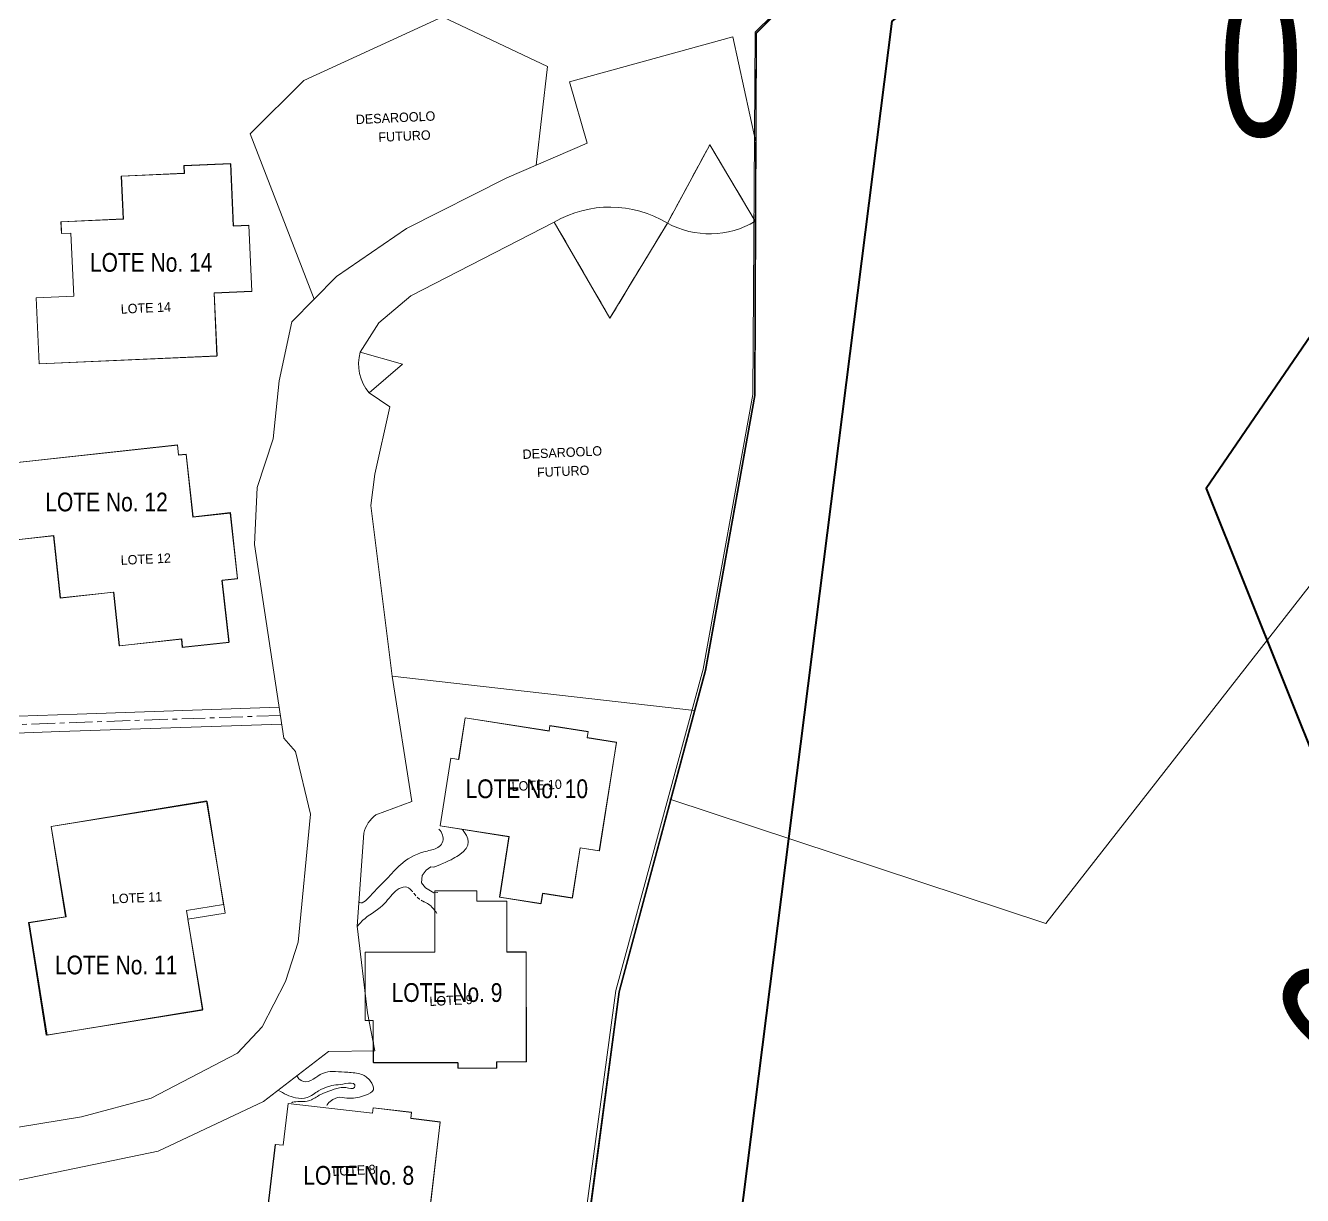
# Model space of a CAD drawing. Header units: inches. Extents: x 610851 to 630254, y 1234683 to 1264905.
# Drawn here: x 623825.4 to 623961.3, y 1244371.7 to 1244496.3 of the extents above; entities that cross this region are included whole.
import ezdxf
from ezdxf.enums import TextEntityAlignment as Align

# ---------------------------------------------------------------- set-up
doc = ezdxf.new("R2010")
doc.units = ezdxf.units.IN
doc.header["$MEASUREMENT"] = 0
doc.linetypes.add('CENTER', pattern=[20, 12.5, -2.5, 2.5, -2.5])
doc.linetypes.add('HIDDEN', pattern=[3.75, 2.5, -1.25])
for name, color, linetype, lineweight in [('CONTORNOLevel 61', 7, 'Continuous', 0), ('Default', 7, 'Continuous', 0), ('Level 2', 7, 'Continuous', 0), ('Level 20', 7, 'Continuous', 0), ('Level 7', 7, 'Continuous', 0), ('Lotes de fase II', 7, 'Continuous', 0), ('Poligono', 7, 'Continuous', 0)]:
    doc.layers.add(name, color=color, linetype=linetype, lineweight=lineweight)
doc.styles.add('ARIAL', font='arial.ttf', dxfattribs={"height": 0.225})
doc.styles.add('Styledgn000', font='dgn000.shx')
doc.styles.add('Styledgn003', font='dgn003.shx')

msp = doc.modelspace()

# ---------------------------------------------------------------- linework, layer by layer
at = {"layer": 'CONTORNOLevel 61', "color": 3, "linetype": 'Continuous', "lineweight": 40, "flags": 128}
for points in [[(623570.15363, 1243925.40986), (623542.16944, 1244006.25312), (623595.02849, 1244048.22941), (623646.49183, 1244065.03491), (623672.76239, 1244110.41652), (623660.12543, 1244191.24297), (623668.87571, 1244209.91591), (623688.30919, 1244225.46269), (623676.6491, 1244261.99762), (623696.08258, 1244290.75916), (623898.96805, 1244349.05956), (623908.29613, 1244422.90676), (623917.62421, 1244496.75396), (623965.04188, 1244531.7342)], [(623987.84053, 1244500.82936), (623951.04977, 1244447.00426), (623963.48719, 1244415.9107)]]:
    msp.add_lwpolyline(points, dxfattribs=at)
at = {"layer": 'Default', "color": 6, "linetype": 'Continuous', "lineweight": 0, "ltscale": 0.1}
msp.add_line((623882.17269, 1244348.86084), (623888.2193, 1244393.54446), dxfattribs=at)
msp.add_line((623882.17269, 1244348.86084), (623888.2193, 1244393.54446), dxfattribs=at)
msp.add_line((623882.17269, 1244348.86084), (623888.2193, 1244393.54446), dxfattribs=at)
at = {"layer": 'Level 2', "color": 6, "linetype": 'Continuous', "lineweight": 0, "flags": 128}
msp.add_lwpolyline([(623681.65362, 1244301.67936), (623685.72855, 1244294.33444), (623743.89075, 1244317.89967), (623791.34189, 1244331.93406), (623851.45963, 1244344.31595), (623882.67787, 1244348.70442), (623888.6118, 1244393.40178), (623897.80078, 1244427.6258), (623903.02074, 1244456.87658), (623903.1737, 1244495.45626), (623952.18982, 1244544.30645)], dxfattribs=at)
msp.add_lwpolyline([(623681.65362, 1244301.67936), (623685.72855, 1244294.33444), (623743.89075, 1244317.89967), (623791.34189, 1244331.93406), (623851.45963, 1244344.31595), (623882.67787, 1244348.70442), (623888.6118, 1244393.40178), (623897.80078, 1244427.6258), (623903.02074, 1244456.87658), (623903.1737, 1244495.45626), (623952.18982, 1244544.30645)], dxfattribs=at)
msp.add_lwpolyline([(623681.65362, 1244301.67936), (623685.72855, 1244294.33444), (623743.89075, 1244317.89967), (623791.34189, 1244331.93406), (623851.45963, 1244344.31595), (623882.67787, 1244348.70442), (623888.6118, 1244393.40178), (623897.80078, 1244427.6258), (623903.02074, 1244456.87658), (623903.1737, 1244495.45626), (623952.18982, 1244544.30645)], dxfattribs=at)
at = {"layer": 'Level 2', "color": 1, "linetype": 'Continuous', "lineweight": 0, "flags": 128}
for points in [[(623933.99558, 1244400.6812), (623962.01158, 1244436.5582)], [(623933.99558, 1244400.6812), (623962.01158, 1244436.5582)], [(623933.99558, 1244400.6812), (623962.01158, 1244436.5582)], [(623893.96494, 1244413.92196), (623933.99558, 1244400.6812)], [(623893.96494, 1244413.92196), (623933.99558, 1244400.6812)], [(623893.96494, 1244413.92196), (623933.99558, 1244400.6812)]]:
    msp.add_lwpolyline(points, dxfattribs=at)
at = {"layer": 'Level 20', "color": 2, "lineweight": 0, "true_color": 0xf0f000}
for p, q in [((623883.28864, 1244490.28644), (623900.66266, 1244495.05531)), ((623883.28864, 1244490.28644), (623900.66266, 1244495.05531)), ((623883.28864, 1244490.28644), (623900.66266, 1244495.05531)), ((623900.66266, 1244495.05531), (623903.08157, 1244483.9823)), ((623900.66266, 1244495.05531), (623903.08157, 1244483.9823)), ((623900.66266, 1244495.05531), (623903.08157, 1244483.9823)), ((623885.1584, 1244483.76172), (623883.28864, 1244490.28644)), ((623885.1584, 1244483.76172), (623883.28864, 1244490.28644)), ((623885.1584, 1244483.76172), (623883.28864, 1244490.28644)), ((623876.61742, 1244480.07723), (623885.1584, 1244483.76172)), ((623876.61742, 1244480.07723), (623885.1584, 1244483.76172)), ((623876.61742, 1244480.07723), (623885.1584, 1244483.76172)), ((623865.9127, 1244474.65327), (623876.61742, 1244480.07723)), ((623865.9127, 1244474.65327), (623876.61742, 1244480.07723)), ((623865.9127, 1244474.65327), (623876.61742, 1244480.07723)), ((623881.65287, 1244475.3467), (623866.36976, 1244467.50639)), ((623881.65287, 1244475.3467), (623866.36976, 1244467.50639)), ((623881.65287, 1244475.3467), (623866.36976, 1244467.50639)), ((623858.47051, 1244469.54916), (623865.9127, 1244474.65327)), ((623858.47051, 1244469.54916), (623865.9127, 1244474.65327)), ((623858.47051, 1244469.54916), (623865.9127, 1244474.65327)), ((623853.69921, 1244464.74561), (623858.47051, 1244469.54916)), ((623853.69921, 1244464.74561), (623858.47051, 1244469.54916)), ((623853.69921, 1244464.74561), (623858.47051, 1244469.54916)), ((623866.36976, 1244467.50639), (623862.97638, 1244464.62315)), ((623866.36976, 1244467.50639), (623862.97638, 1244464.62315)), ((623866.36976, 1244467.50639), (623862.97638, 1244464.62315)), ((623852.37373, 1244458.45105), (623853.69921, 1244464.74561)), ((623852.37373, 1244458.45105), (623853.69921, 1244464.74561)), ((623852.37373, 1244458.45105), (623853.69921, 1244464.74561)), ((623862.97638, 1244464.62315), (623860.99145, 1244461.51623)), ((623862.97638, 1244464.62315), (623860.99145, 1244461.51623)), ((623862.97638, 1244464.62315), (623860.99145, 1244461.51623)), ((623851.71531, 1244452.26817), (623852.37373, 1244458.45105)), ((623851.71531, 1244452.26817), (623852.37373, 1244458.45105)), ((623851.71531, 1244452.26817), (623852.37373, 1244458.45105)), ((623861.95487, 1244457.16872), (623864.14805, 1244455.67829)), ((623861.95487, 1244457.16872), (623864.14805, 1244455.67829)), ((623861.95487, 1244457.16872), (623864.14805, 1244455.67829)), ((623861.95487, 1244457.16872), (623864.14805, 1244455.67829)), ((623861.95487, 1244457.16872), (623864.14805, 1244455.67829)), ((623861.95487, 1244457.16872), (623864.14805, 1244455.67829)), ((623864.14805, 1244455.67829), (623862.54193, 1244448.51633)), ((623864.14805, 1244455.67829), (623862.54193, 1244448.51633)), ((623864.14805, 1244455.67829), (623862.54193, 1244448.51633)), ((623850.01802, 1244447.0877), (623851.71531, 1244452.26817)), ((623850.01802, 1244447.0877), (623851.71531, 1244452.26817)), ((623850.01802, 1244447.0877), (623851.71531, 1244452.26817)), ((623862.54193, 1244448.51633), (623862.10781, 1244445.16906)), ((623862.54193, 1244448.51633), (623862.10781, 1244445.16906)), ((623862.54193, 1244448.51633), (623862.10781, 1244445.16906)), ((623862.54193, 1244448.51633), (623862.10781, 1244445.16906)), ((623862.54193, 1244448.51633), (623862.10781, 1244445.16906)), ((623862.54193, 1244448.51633), (623862.10781, 1244445.16906)), ((623849.7323, 1244441.02492), (623850.01802, 1244447.0877)), ((623849.7323, 1244441.02492), (623850.01802, 1244447.0877)), ((623849.7323, 1244441.02492), (623850.01802, 1244447.0877)), ((623862.10781, 1244445.16906), (623864.40562, 1244426.99868)), ((623862.10781, 1244445.16906), (623864.40562, 1244426.99868)), ((623862.10781, 1244445.16906), (623864.40562, 1244426.99868)), ((623852.85929, 1244420.39603), (623849.7323, 1244441.02492)), ((623852.85929, 1244420.39603), (623849.7323, 1244441.02492)), ((623852.85929, 1244420.39603), (623849.7323, 1244441.02492)), ((623864.40562, 1244426.99868), (623866.50133, 1244413.66938)), ((623864.40562, 1244426.99868), (623866.50133, 1244413.66938)), ((623864.40562, 1244426.99868), (623866.50133, 1244413.66938)), ((623854.11413, 1244419.00212), (623852.85929, 1244420.39603)), ((623854.11413, 1244419.00212), (623852.85929, 1244420.39603)), ((623854.11413, 1244419.00212), (623852.85929, 1244420.39603)), ((623855.68224, 1244412.31575), (623854.11413, 1244419.00212)), ((623855.68224, 1244412.31575), (623854.11413, 1244419.00212)), ((623855.68224, 1244412.31575), (623854.11413, 1244419.00212)), ((623866.50133, 1244413.66938), (623862.65366, 1244412.25605)), ((623866.50133, 1244413.66938), (623862.65366, 1244412.25605)), ((623866.50133, 1244413.66938), (623862.65366, 1244412.25605)), ((623854.39072, 1244398.67992), (623855.68224, 1244412.31575)), ((623854.39072, 1244398.67992), (623855.68224, 1244412.31575)), ((623854.39072, 1244398.67992), (623855.68224, 1244412.31575)), ((623861.36387, 1244410.29919), (623860.67003, 1244400.38298)), ((623861.36387, 1244410.29919), (623860.67003, 1244400.38298)), ((623861.36387, 1244410.29919), (623860.67003, 1244400.38298)), ((623861.76602, 1244391.1676), (623860.67003, 1244400.38298)), ((623861.76602, 1244391.1676), (623860.67003, 1244400.38298)), ((623861.76602, 1244391.1676), (623860.67003, 1244400.38298)), ((623853.03849, 1244394.5072), (623854.39072, 1244398.67992)), ((623853.03849, 1244394.5072), (623854.39072, 1244398.67992)), ((623853.03849, 1244394.5072), (623854.39072, 1244398.67992)), ((623850.54849, 1244389.68806), (623853.03849, 1244394.5072)), ((623850.54849, 1244389.68806), (623853.03849, 1244394.5072)), ((623850.54849, 1244389.68806), (623853.03849, 1244394.5072)), ((623862.56371, 1244387.11847), (623861.76602, 1244391.1676)), ((623862.56371, 1244387.11847), (623861.76602, 1244391.1676)), ((623862.56371, 1244387.11847), (623861.76602, 1244391.1676)), ((623847.92202, 1244386.85906), (623850.54849, 1244389.68806)), ((623847.92202, 1244386.85906), (623850.54849, 1244389.68806)), ((623847.92202, 1244386.85906), (623850.54849, 1244389.68806)), ((623838.72379, 1244382.07106), (623847.92202, 1244386.85906)), ((623838.72379, 1244382.07106), (623847.92202, 1244386.85906)), ((623838.72379, 1244382.07106), (623847.92202, 1244386.85906)), ((623850.7015, 1244381.73598), (623857.6305, 1244387.0363)), ((623850.7015, 1244381.73598), (623857.6305, 1244387.0363)), ((623850.7015, 1244381.73598), (623857.6305, 1244387.0363)), ((623857.6305, 1244387.0363), (623862.56371, 1244387.11847)), ((623857.6305, 1244387.0363), (623862.56371, 1244387.11847)), ((623857.6305, 1244387.0363), (623862.56371, 1244387.11847)), ((623831.3252, 1244380.09846), (623838.72379, 1244382.07106)), ((623831.3252, 1244380.09846), (623838.72379, 1244382.07106)), ((623831.3252, 1244380.09846), (623838.72379, 1244382.07106)), ((623839.48945, 1244376.43451), (623850.7015, 1244381.73598)), ((623839.48945, 1244376.43451), (623850.7015, 1244381.73598)), ((623839.48945, 1244376.43451), (623850.7015, 1244381.73598)), ((623808.39018, 1244376.30646), (623831.3252, 1244380.09846)), ((623808.39018, 1244376.30646), (623831.3252, 1244380.09846)), ((623808.39018, 1244376.30646), (623831.3252, 1244380.09846)), ((623823.72715, 1244373.18093), (623839.48945, 1244376.43451)), ((623823.72715, 1244373.18093), (623839.48945, 1244376.43451)), ((623823.72715, 1244373.18093), (623839.48945, 1244376.43451))]:
    msp.add_line(p, q, dxfattribs=at)
at = {"layer": 'Level 20', "color": 2, "linetype": 'HIDDEN', "lineweight": 0, "ltscale": 0.5, "true_color": 0xf0f000}
for p, q in [((623893.69054, 1244475.24089), (623898.19727, 1244483.57405)), ((623893.69054, 1244475.24089), (623898.19727, 1244483.57405)), ((623893.69054, 1244475.24089), (623898.19727, 1244483.57405)), ((623898.19727, 1244483.57405), (623903.04408, 1244475.43398)), ((623898.19727, 1244483.57405), (623903.04408, 1244475.43398)), ((623898.19727, 1244483.57405), (623903.04408, 1244475.43398)), ((623887.5823, 1244465.1232), (623881.65287, 1244475.3467)), ((623887.5823, 1244465.1232), (623881.65287, 1244475.3467)), ((623887.5823, 1244465.1232), (623881.65287, 1244475.3467)), ((623887.5823, 1244465.1232), (623893.69054, 1244475.24089)), ((623887.5823, 1244465.1232), (623893.69054, 1244475.24089)), ((623887.5823, 1244465.1232), (623893.69054, 1244475.24089))]:
    msp.add_line(p, q, dxfattribs=at)
at = {"layer": 'Level 20', "color": 2, "linetype": 'Continuous', "lineweight": 0, "ltscale": 0.2, "true_color": 0xf0f000}
for p, q in [((623852.35429, 1244423.72752), (623830.87212, 1244422.98167)), ((623852.35429, 1244423.72752), (623830.87212, 1244422.98167)), ((623852.35429, 1244423.72752), (623830.87212, 1244422.98167)), ((623830.87212, 1244422.98167), (623809.47855, 1244422.2389)), ((623830.87212, 1244422.98167), (623809.47855, 1244422.2389)), ((623830.87212, 1244422.98167), (623809.47855, 1244422.2389)), ((623852.63197, 1244421.89568), (623829.02405, 1244421.11642)), ((623852.63197, 1244421.89568), (623829.02405, 1244421.11642)), ((623852.63197, 1244421.89568), (623829.02405, 1244421.11642)), ((623829.02405, 1244421.11642), (623808.93477, 1244420.41893)), ((623829.02405, 1244421.11642), (623808.93477, 1244420.41893)), ((623829.02405, 1244421.11642), (623808.93477, 1244420.41893))]:
    msp.add_line(p, q, dxfattribs=at)
at = {"layer": 'Level 20', "color": 2, "linetype": 'CENTER', "lineweight": 0, "ltscale": 0.2, "true_color": 0xf0f000}
msp.add_line((623852.49008, 1244422.83169), (623809.20666, 1244421.32892), dxfattribs=at)
msp.add_line((623852.49008, 1244422.83169), (623809.20666, 1244421.32892), dxfattribs=at)
msp.add_line((623852.49008, 1244422.83169), (623809.20666, 1244421.32892), dxfattribs=at)
at = {"layer": 'Level 20', "color": 2, "linetype": 'Continuous', "lineweight": 0, "ltscale": 0.1, "true_color": 0xf0f000, "flags": 128}
msp.add_lwpolyline([(623681.52705, 1244301.78195), (623685.59912, 1244294.43497), (623743.77089, 1244317.97435), (623743.77089, 1244317.97435), (623791.22924, 1244331.98952), (623851.35224, 1244344.34353), (623882.57188, 1244348.71992), (623888.5267, 1244393.41586), (623897.72928, 1244427.63399), (623902.9627, 1244456.88147), (623903.13192, 1244495.46157), (623952.17152, 1244544.28744)], dxfattribs=at)
msp.add_lwpolyline([(623681.52705, 1244301.78195), (623685.59912, 1244294.43497), (623743.77089, 1244317.97435), (623743.77089, 1244317.97435), (623791.22924, 1244331.98952), (623851.35224, 1244344.34353), (623882.57188, 1244348.71992), (623888.5267, 1244393.41586), (623897.72928, 1244427.63399), (623902.9627, 1244456.88147), (623903.13192, 1244495.46157), (623952.17152, 1244544.28744)], dxfattribs=at)
msp.add_lwpolyline([(623681.52705, 1244301.78195), (623685.59912, 1244294.43497), (623743.77089, 1244317.97435), (623743.77089, 1244317.97435), (623791.22924, 1244331.98952), (623851.35224, 1244344.34353), (623882.57188, 1244348.71992), (623888.5267, 1244393.41586), (623897.72928, 1244427.63399), (623902.9627, 1244456.88147), (623903.13192, 1244495.46157), (623952.17152, 1244544.28744)], dxfattribs=at)
at = {"layer": 'Level 20', "color": 2, "lineweight": 0, "true_color": 0xf0f000, "flags": 128}
for points in [[(623856.08486, 1244467.14739), (623858.47051, 1244469.54916), (623865.9127, 1244474.65327), (623876.61742, 1244480.07723), (623879.71157, 1244481.41201), (623880.91436, 1244491.91954), (623869.76369, 1244497.21474), (623855.00041, 1244490.43154), (623849.2593, 1244484.7541), (623856.08486, 1244467.14739)], [(623856.08486, 1244467.14739), (623858.47051, 1244469.54916), (623865.9127, 1244474.65327), (623876.61742, 1244480.07723), (623879.71157, 1244481.41201), (623880.91436, 1244491.91954), (623869.76369, 1244497.21474), (623855.00041, 1244490.43154), (623849.2593, 1244484.7541), (623856.08486, 1244467.14739)], [(623856.08486, 1244467.14739), (623858.47051, 1244469.54916), (623865.9127, 1244474.65327), (623876.61742, 1244480.07723), (623879.71157, 1244481.41201), (623880.91436, 1244491.91954), (623869.76369, 1244497.21474), (623855.00041, 1244490.43154), (623849.2593, 1244484.7541), (623856.08486, 1244467.14739)], [(623864.40562, 1244426.99868), (623896.58101, 1244423.36435), (623897.72928, 1244427.63399), (623902.9627, 1244456.88147), (623903.04408, 1244475.43398), (623898.19727, 1244483.57405), (623893.69054, 1244475.24089), (623887.5823, 1244465.1232), (623881.65287, 1244475.3467), (623866.36976, 1244467.50639), (623862.97638, 1244464.62315), (623860.99145, 1244461.51623), (623865.48579, 1244460.23168), (623861.95487, 1244457.16872), (623864.14805, 1244455.67829), (623862.54193, 1244448.51633), (623862.10781, 1244445.16906), (623864.40562, 1244426.99868)], [(623864.40562, 1244426.99868), (623896.58101, 1244423.36435), (623897.72928, 1244427.63399), (623902.9627, 1244456.88147), (623903.04408, 1244475.43398), (623898.19727, 1244483.57405), (623893.69054, 1244475.24089), (623887.5823, 1244465.1232), (623881.65287, 1244475.3467), (623866.36976, 1244467.50639), (623862.97638, 1244464.62315), (623860.99145, 1244461.51623), (623865.48579, 1244460.23168), (623861.95487, 1244457.16872), (623864.14805, 1244455.67829), (623862.54193, 1244448.51633), (623862.10781, 1244445.16906), (623864.40562, 1244426.99868)], [(623864.40562, 1244426.99868), (623896.58101, 1244423.36435), (623897.72928, 1244427.63399), (623902.9627, 1244456.88147), (623903.04408, 1244475.43398), (623898.19727, 1244483.57405), (623893.69054, 1244475.24089), (623887.5823, 1244465.1232), (623881.65287, 1244475.3467), (623866.36976, 1244467.50639), (623862.97638, 1244464.62315), (623860.99145, 1244461.51623), (623865.48579, 1244460.23168), (623861.95487, 1244457.16872), (623864.14805, 1244455.67829), (623862.54193, 1244448.51633), (623862.10781, 1244445.16906), (623864.40562, 1244426.99868)], [(623847.17589, 1244481.60352), (623842.20604, 1244481.37711), (623842.24358, 1244480.55302), (623835.54879, 1244480.2483), (623835.75853, 1244475.68243), (623829.12948, 1244475.38043), (623829.18658, 1244474.12713), (623830.18554, 1244474.17264), (623830.49046, 1244467.47959), (623826.49852, 1244467.29772), (623826.81937, 1244460.25503), (623845.75673, 1244461.11777), (623845.45181, 1244467.81083), (623849.44771, 1244467.99287), (623849.12686, 1244475.03559), (623847.47853, 1244474.96049), (623847.17589, 1244481.60352)], [(623847.17589, 1244481.60352), (623842.20604, 1244481.37711), (623842.24358, 1244480.55302), (623835.54879, 1244480.2483), (623835.75853, 1244475.68243), (623829.12948, 1244475.38043), (623829.18658, 1244474.12713), (623830.18554, 1244474.17264), (623830.49046, 1244467.47959), (623826.49852, 1244467.29772), (623826.81937, 1244460.25503), (623845.75673, 1244461.11777), (623845.45181, 1244467.81083), (623849.44771, 1244467.99287), (623849.12686, 1244475.03559), (623847.47853, 1244474.96049), (623847.17589, 1244481.60352)], [(623847.17589, 1244481.60352), (623842.20604, 1244481.37711), (623842.24358, 1244480.55302), (623835.54879, 1244480.2483), (623835.75853, 1244475.68243), (623829.12948, 1244475.38043), (623829.18658, 1244474.12713), (623830.18554, 1244474.17264), (623830.49046, 1244467.47959), (623826.49852, 1244467.29772), (623826.81937, 1244460.25503), (623845.75673, 1244461.11777), (623845.45181, 1244467.81083), (623849.44771, 1244467.99287), (623849.12686, 1244475.03559), (623847.47853, 1244474.96049), (623847.17589, 1244481.60352)], [(623835.37928, 1244430.24812), (623841.99021, 1244430.97847), (623842.08919, 1244430.08264), (623847.03411, 1244430.62895), (623846.30387, 1244437.23876), (623847.94351, 1244437.41991), (623847.16935, 1244444.42727), (623843.19354, 1244443.98804), (623842.45782, 1244450.64752), (623841.66291, 1244450.55962), (623841.54466, 1244451.62911), (623823.50425, 1244449.63638), (623824.3992, 1244441.53561), (623828.36489, 1244441.97407), (623829.09754, 1244435.3376), (623834.74874, 1244435.96128), (623835.37928, 1244430.24812)], [(623835.37928, 1244430.24812), (623841.99021, 1244430.97847), (623842.08919, 1244430.08264), (623847.03411, 1244430.62895), (623846.30387, 1244437.23876), (623847.94351, 1244437.41991), (623847.16935, 1244444.42727), (623843.19354, 1244443.98804), (623842.45782, 1244450.64752), (623841.66291, 1244450.55962), (623841.54466, 1244451.62911), (623823.50425, 1244449.63638), (623824.3992, 1244441.53561), (623828.36489, 1244441.97407), (623829.09754, 1244435.3376), (623834.74874, 1244435.96128), (623835.37928, 1244430.24812)], [(623835.37928, 1244430.24812), (623841.99021, 1244430.97847), (623842.08919, 1244430.08264), (623847.03411, 1244430.62895), (623846.30387, 1244437.23876), (623847.94351, 1244437.41991), (623847.16935, 1244444.42727), (623843.19354, 1244443.98804), (623842.45782, 1244450.64752), (623841.66291, 1244450.55962), (623841.54466, 1244451.62911), (623823.50425, 1244449.63638), (623824.3992, 1244441.53561), (623828.36489, 1244441.97407), (623829.09754, 1244435.3376), (623834.74874, 1244435.96128), (623835.37928, 1244430.24812)], [(623872.17353, 1244422.58398), (623871.47738, 1244418.13815), (623870.63761, 1244418.26964), (623869.51217, 1244411.08222), (623876.85067, 1244409.93312), (623875.8423, 1244403.49335), (623880.25819, 1244402.7996), (623880.43153, 1244403.90662), (623883.58313, 1244403.41312), (623884.41851, 1244408.74811), (623886.45571, 1244408.42912), (623888.2657, 1244419.98827), (623885.15362, 1244420.47557), (623885.25417, 1244421.11775), (623881.19365, 1244421.75357), (623881.1047, 1244421.18549), (623872.17353, 1244422.58398)], [(623872.17353, 1244422.58398), (623871.47738, 1244418.13815), (623870.63761, 1244418.26964), (623869.51217, 1244411.08222), (623876.85067, 1244409.93312), (623875.8423, 1244403.49335), (623880.25819, 1244402.7996), (623880.43153, 1244403.90662), (623883.58313, 1244403.41312), (623884.41851, 1244408.74811), (623886.45571, 1244408.42912), (623888.2657, 1244419.98827), (623885.15362, 1244420.47557), (623885.25417, 1244421.11775), (623881.19365, 1244421.75357), (623881.1047, 1244421.18549), (623872.17353, 1244422.58398)], [(623872.17353, 1244422.58398), (623871.47738, 1244418.13815), (623870.63761, 1244418.26964), (623869.51217, 1244411.08222), (623876.85067, 1244409.93312), (623875.8423, 1244403.49335), (623880.25819, 1244402.7996), (623880.43153, 1244403.90662), (623883.58313, 1244403.41312), (623884.41851, 1244408.74811), (623886.45571, 1244408.42912), (623888.2657, 1244419.98827), (623885.15362, 1244420.47557), (623885.25417, 1244421.11775), (623881.19365, 1244421.75357), (623881.1047, 1244421.18549), (623872.17353, 1244422.58398)], [(623825.74496, 1244400.74624), (623827.68055, 1244388.80203), (623844.22415, 1244391.51969), (623842.64368, 1244401.14073), (623846.60324, 1244401.79118), (623844.64183, 1244413.73115), (623828.08653, 1244411.0068), (623829.69223, 1244401.39466), (623825.74496, 1244400.74624)], [(623825.74496, 1244400.74624), (623827.68055, 1244388.80203), (623844.22415, 1244391.51969), (623842.64368, 1244401.14073), (623846.60324, 1244401.79118), (623844.64183, 1244413.73115), (623828.08653, 1244411.0068), (623829.69223, 1244401.39466), (623825.74496, 1244400.74624)], [(623825.74496, 1244400.74624), (623827.68055, 1244388.80203), (623844.22415, 1244391.51969), (623842.64368, 1244401.14073), (623846.60324, 1244401.79118), (623844.64183, 1244413.73115), (623828.08653, 1244411.0068), (623829.69223, 1244401.39466), (623825.74496, 1244400.74624)], [(623868.85142, 1244406.68118), (623868.4949, 1244406.7206), (623868.00337, 1244406.35119), (623867.5734, 1244405.79753), (623867.5062, 1244405.01703), (623867.95518, 1244404.47079), (623868.8467, 1244403.94977), (623869.24178, 1244403.97773)], [(623868.85142, 1244406.68118), (623868.4949, 1244406.7206), (623868.00337, 1244406.35119), (623867.5734, 1244405.79753), (623867.5062, 1244405.01703), (623867.95518, 1244404.47079), (623868.8467, 1244403.94977), (623869.24178, 1244403.97773)], [(623868.85142, 1244406.68118), (623868.4949, 1244406.7206), (623868.00337, 1244406.35119), (623867.5734, 1244405.79753), (623867.5062, 1244405.01703), (623867.95518, 1244404.47079), (623868.8467, 1244403.94977), (623869.24178, 1244403.97773)], [(623862.39354, 1244385.8475), (623862.38509, 1244390.3475), (623861.5351, 1244390.3459), (623861.52145, 1244397.62089), (623868.94936, 1244397.63482), (623868.93713, 1244404.15305), (623873.40717, 1244404.1637), (623873.40927, 1244403.0432), (623876.59927, 1244403.04918), (623876.6094, 1244397.64919), (623878.67142, 1244397.65306), (623878.69337, 1244385.95308), (623875.54337, 1244385.94717), (623875.54459, 1244385.29717), (623871.4346, 1244385.28946), (623871.43352, 1244385.86446), (623862.39354, 1244385.8475)], [(623862.39354, 1244385.8475), (623871.43352, 1244385.86446), (623871.4346, 1244385.28946), (623875.54459, 1244385.29717), (623875.54337, 1244385.94717), (623878.69337, 1244385.95308), (623878.67142, 1244397.65306), (623876.6094, 1244397.64919), (623876.59927, 1244403.04918), (623873.40927, 1244403.0432), (623873.40717, 1244404.1637), (623868.93713, 1244404.15305), (623868.94936, 1244397.63482), (623861.52145, 1244397.62089), (623861.5351, 1244390.3459), (623862.38509, 1244390.3475), (623862.39354, 1244385.8475)], [(623862.39354, 1244385.8475), (623862.38509, 1244390.3475), (623861.5351, 1244390.3459), (623861.52145, 1244397.62089), (623868.94936, 1244397.63482), (623868.93713, 1244404.15305), (623873.40717, 1244404.1637), (623873.40927, 1244403.0432), (623876.59927, 1244403.04918), (623876.6094, 1244397.64919), (623878.67142, 1244397.65306), (623878.69337, 1244385.95308), (623875.54337, 1244385.94717), (623875.54459, 1244385.29717), (623871.4346, 1244385.28946), (623871.43352, 1244385.86446), (623862.39354, 1244385.8475)], [(623862.39354, 1244385.8475), (623871.43352, 1244385.86446), (623871.4346, 1244385.28946), (623875.54459, 1244385.29717), (623875.54337, 1244385.94717), (623878.69337, 1244385.95308), (623878.67142, 1244397.65306), (623876.6094, 1244397.64919), (623876.59927, 1244403.04918), (623873.40927, 1244403.0432), (623873.40717, 1244404.1637), (623868.93713, 1244404.15305), (623868.94936, 1244397.63482), (623861.52145, 1244397.62089), (623861.5351, 1244390.3459), (623862.38509, 1244390.3475), (623862.39354, 1244385.8475)], [(623862.39354, 1244385.8475), (623862.38509, 1244390.3475), (623861.5351, 1244390.3459), (623861.52145, 1244397.62089), (623868.94936, 1244397.63482), (623868.93713, 1244404.15305), (623873.40717, 1244404.1637), (623873.40927, 1244403.0432), (623876.59927, 1244403.04918), (623876.6094, 1244397.64919), (623878.67142, 1244397.65306), (623878.69337, 1244385.95308), (623875.54337, 1244385.94717), (623875.54459, 1244385.29717), (623871.4346, 1244385.28946), (623871.43352, 1244385.86446), (623862.39354, 1244385.8475)], [(623862.39354, 1244385.8475), (623871.43352, 1244385.86446), (623871.4346, 1244385.28946), (623875.54459, 1244385.29717), (623875.54337, 1244385.94717), (623878.69337, 1244385.95308), (623878.67142, 1244397.65306), (623876.6094, 1244397.64919), (623876.59927, 1244403.04918), (623873.40927, 1244403.0432), (623873.40717, 1244404.1637), (623868.93713, 1244404.15305), (623868.94936, 1244397.63482), (623861.52145, 1244397.62089), (623861.5351, 1244390.3459), (623862.38509, 1244390.3475), (623862.39354, 1244385.8475)], [(623853.32396, 1244381.53546), (623852.80483, 1244377.0655), (623851.9605, 1244377.16356), (623851.12124, 1244369.93713), (623858.49957, 1244369.08023), (623857.74761, 1244362.60551), (623862.18755, 1244362.08758), (623862.31682, 1244363.2006), (623865.48552, 1244362.8326), (623866.10848, 1244368.19654), (623868.15673, 1244367.95866), (623869.50648, 1244379.58055), (623866.37751, 1244379.94394), (623866.4525, 1244380.5896), (623862.36994, 1244381.06374), (623862.3036, 1244380.49258), (623853.32396, 1244381.53546)], [(623853.32396, 1244381.53546), (623852.80483, 1244377.0655), (623851.9605, 1244377.16356), (623851.12124, 1244369.93713), (623858.49957, 1244369.08023), (623857.74761, 1244362.60551), (623862.18755, 1244362.08758), (623862.31682, 1244363.2006), (623865.48552, 1244362.8326), (623866.10848, 1244368.19654), (623868.15673, 1244367.95866), (623869.50648, 1244379.58055), (623866.37751, 1244379.94394), (623866.4525, 1244380.5896), (623862.36994, 1244381.06374), (623862.3036, 1244380.49258), (623853.32396, 1244381.53546)], [(623853.32396, 1244381.53546), (623852.80483, 1244377.0655), (623851.9605, 1244377.16356), (623851.12124, 1244369.93713), (623858.49957, 1244369.08023), (623857.74761, 1244362.60551), (623862.18755, 1244362.08758), (623862.31682, 1244363.2006), (623865.48552, 1244362.8326), (623866.10848, 1244368.19654), (623868.15673, 1244367.95866), (623869.50648, 1244379.58055), (623866.37751, 1244379.94394), (623866.4525, 1244380.5896), (623862.36994, 1244381.06374), (623862.3036, 1244380.49258), (623853.32396, 1244381.53546)]]:
    msp.add_lwpolyline(points, dxfattribs=at)
at = {"layer": 'Level 20', "color": 2, "lineweight": 0, "true_color": 0xf0f000}
for centre, radius, start, end in [((623887.5823, 1244465.1232), 11.81856, 58.879836, 120.1129137), ((623887.5823, 1244465.1232), 11.81856, 58.879836, 120.1129137), ((623887.5823, 1244465.1232), 11.81856, 58.879836, 120.1129137), ((623898.19727, 1244483.57405), 9.47377, 241.5946533, 300.7706326), ((623898.19727, 1244483.57405), 9.47377, 241.5946533, 300.7706326), ((623898.19727, 1244483.57405), 9.47377, 241.5946533, 300.7706326), ((623865.48579, 1244460.23168), 4.67431, 164.0493354, 220.9406156), ((623865.48579, 1244460.23168), 4.67431, 164.0493354, 220.9406156), ((623865.48579, 1244460.23168), 4.67431, 164.0493354, 220.9406156), ((623864.95474, 1244409.33589), 3.71784, 128.2381104, 164.9830953), ((623864.95474, 1244409.33589), 3.71784, 128.2381104, 164.9830953), ((623864.95474, 1244409.33589), 3.71784, 128.2381104, 164.9830953)]:
    msp.add_arc(centre, radius, start, end, dxfattribs=at)
for points, knots in [([(623869.37695, 1244410.71337), (623869.71933, 1244410.35642), (623870.01492, 1244409.60455), (623869.28319, 1244408.61518), (623867.57867, 1244408.35234), (623865.6179, 1244407.46335), (623863.89349, 1244405.44346), (623862.63146, 1244404.31506), (623861.25255, 1244402.65806), (623860.88479, 1244402.95194), (623860.85244, 1244402.98999)], [117.617860575, 117.617860575, 117.617860575, 117.617860575, 118.957496657, 119.644902637, 121.006614049, 123.888649821, 126.040740511, 128.549722739, 130.160810699, 130.235498922, 130.235498922, 130.235498922, 130.235498922]), ([(623869.37695, 1244410.71337), (623869.71933, 1244410.35642), (623870.01492, 1244409.60455), (623869.28319, 1244408.61518), (623867.57867, 1244408.35234), (623865.6179, 1244407.46335), (623863.89349, 1244405.44346), (623862.63146, 1244404.31506), (623861.25255, 1244402.65806), (623860.88479, 1244402.95194), (623860.85244, 1244402.98999)], [117.617860575, 117.617860575, 117.617860575, 117.617860575, 118.957496657, 119.644902637, 121.006614049, 123.888649821, 126.040740511, 128.549722739, 130.160810699, 130.235498922, 130.235498922, 130.235498922, 130.235498922]), ([(623869.37695, 1244410.71337), (623869.71933, 1244410.35642), (623870.01492, 1244409.60455), (623869.28319, 1244408.61518), (623867.57867, 1244408.35234), (623865.6179, 1244407.46335), (623863.89349, 1244405.44346), (623862.63146, 1244404.31506), (623861.25255, 1244402.65806), (623860.88479, 1244402.95194), (623860.85244, 1244402.98999)], [117.617860575, 117.617860575, 117.617860575, 117.617860575, 118.957496657, 119.644902637, 121.006614049, 123.888649821, 126.040740511, 128.549722739, 130.160810699, 130.235498922, 130.235498922, 130.235498922, 130.235498922]), ([(623868.77964, 1244406.68912), (623869.08478, 1244406.7808), (623869.88911, 1244407.0766), (623873.2341, 1244408.72023), (623872.47488, 1244409.82241), (623871.88115, 1244410.68434)], [5.286273465, 5.286273465, 5.286273465, 5.286273465, 6.679785007, 8.484317834, 14.958447698, 14.958447698, 14.958447698, 14.958447698]), ([(623868.77964, 1244406.68912), (623869.08478, 1244406.7808), (623869.88911, 1244407.0766), (623873.2341, 1244408.72023), (623872.47488, 1244409.82241), (623871.88115, 1244410.68434)], [5.286273465, 5.286273465, 5.286273465, 5.286273465, 6.679785007, 8.484317834, 14.958447698, 14.958447698, 14.958447698, 14.958447698]), ([(623868.77964, 1244406.68912), (623869.08478, 1244406.7808), (623869.88911, 1244407.0766), (623873.2341, 1244408.72023), (623872.47488, 1244409.82241), (623871.88115, 1244410.68434)], [5.286273465, 5.286273465, 5.286273465, 5.286273465, 6.679785007, 8.484317834, 14.958447698, 14.958447698, 14.958447698, 14.958447698]), ([(623860.67315, 1244400.35674), (623861.02312, 1244400.74704), (623861.59304, 1244401.44439), (623863.44887, 1244402.36215), (623864.68546, 1244404.3686), (623865.89468, 1244404.76208), (623866.30305, 1244404.32836)], [0.63840687, 0.63840687, 0.63840687, 0.63840687, 1.182672473, 3.230364302, 4.910335317, 6.771860188, 6.771860188, 6.771860188, 6.771860188]), ([(623860.67315, 1244400.35674), (623861.02312, 1244400.74704), (623861.59304, 1244401.44439), (623863.44887, 1244402.36215), (623864.68546, 1244404.3686), (623865.89468, 1244404.76208), (623866.30305, 1244404.32836)], [0.63840687, 0.63840687, 0.63840687, 0.63840687, 1.182672473, 3.230364302, 4.910335317, 6.771860188, 6.771860188, 6.771860188, 6.771860188]), ([(623860.67315, 1244400.35674), (623861.02312, 1244400.74704), (623861.59304, 1244401.44439), (623863.44887, 1244402.36215), (623864.68546, 1244404.3686), (623865.89468, 1244404.76208), (623866.30305, 1244404.32836)], [0.63840687, 0.63840687, 0.63840687, 0.63840687, 1.182672473, 3.230364302, 4.910335317, 6.771860188, 6.771860188, 6.771860188, 6.771860188]), ([(623867.88874, 1244402.95189), (623868.06548, 1244402.88437), (623868.64075, 1244402.50887), (623868.93677, 1244402.06319), (623869.14279, 1244401.75302)], [11.850752386, 11.850752386, 11.850752386, 11.850752386, 12.362322596, 13.533324468, 13.533324468, 13.533324468, 13.533324468]), ([(623867.88874, 1244402.95189), (623868.06548, 1244402.88437), (623868.64075, 1244402.50887), (623868.93677, 1244402.06319), (623869.14279, 1244401.75302)], [11.850752386, 11.850752386, 11.850752386, 11.850752386, 12.362322596, 13.533324468, 13.533324468, 13.533324468, 13.533324468]), ([(623867.88874, 1244402.95189), (623868.06548, 1244402.88437), (623868.64075, 1244402.50887), (623868.93677, 1244402.06319), (623869.14279, 1244401.75302)], [11.850752386, 11.850752386, 11.850752386, 11.850752386, 12.362322596, 13.533324468, 13.533324468, 13.533324468, 13.533324468]), ([(623852.26988, 1244382.93571), (623852.85891, 1244382.59251), (623853.80837, 1244382.03931), (623855.47065, 1244382.02682), (623856.4339, 1244382.87237), (623857.83578, 1244383.48141), (623858.88692, 1244383.51501), (623860.476, 1244383.82126), (623860.35586, 1244382.9345), (623859.23168, 1244383.37858), (623858.02925, 1244382.97597), (623856.59753, 1244382.47057), (623855.46743, 1244381.57576), (623854.14553, 1244381.79141), (623853.71591, 1244381.61689), (623853.67012, 1244381.59445)], [0, 0, 0, 0, 2.023457362, 3.261667315, 4.655837088, 5.761314591, 7.633956568, 8.635050929, 8.896205573, 9.801542334, 11.069360027, 13.003546556, 14.177292842, 15.397351, 15.518043589, 15.518043589, 15.518043589, 15.518043589]), ([(623852.26988, 1244382.93571), (623852.85891, 1244382.59251), (623853.80837, 1244382.03931), (623855.47065, 1244382.02682), (623856.4339, 1244382.87237), (623857.83578, 1244383.48141), (623858.88692, 1244383.51501), (623860.476, 1244383.82126), (623860.35586, 1244382.9345), (623859.23168, 1244383.37858), (623858.02925, 1244382.97597), (623856.59753, 1244382.47057), (623855.46743, 1244381.57576), (623854.14553, 1244381.79141), (623853.71591, 1244381.61689), (623853.67012, 1244381.59445)], [0, 0, 0, 0, 2.023457362, 3.261667315, 4.655837088, 5.761314591, 7.633956568, 8.635050929, 8.896205573, 9.801542334, 11.069360027, 13.003546556, 14.177292842, 15.397351, 15.518043589, 15.518043589, 15.518043589, 15.518043589]), ([(623852.26988, 1244382.93571), (623852.85891, 1244382.59251), (623853.80837, 1244382.03931), (623855.47065, 1244382.02682), (623856.4339, 1244382.87237), (623857.83578, 1244383.48141), (623858.88692, 1244383.51501), (623860.476, 1244383.82126), (623860.35586, 1244382.9345), (623859.23168, 1244383.37858), (623858.02925, 1244382.97597), (623856.59753, 1244382.47057), (623855.46743, 1244381.57576), (623854.14553, 1244381.79141), (623853.71591, 1244381.61689), (623853.67012, 1244381.59445)], [0, 0, 0, 0, 2.023457362, 3.261667315, 4.655837088, 5.761314591, 7.633956568, 8.635050929, 8.896205573, 9.801542334, 11.069360027, 13.003546556, 14.177292842, 15.397351, 15.518043589, 15.518043589, 15.518043589, 15.518043589]), ([(623854.24855, 1244384.44929), (623854.79741, 1244383.49558), (623855.87978, 1244383.93656), (623857.27694, 1244385.04853), (623859.26358, 1244384.8543), (623861.08715, 1244384.76083), (623862.07258, 1244384.06523), (623862.68239, 1244382.85762), (623861.24473, 1244382.26103), (623860.1127, 1244381.95616), (623858.74684, 1244382.2765), (623858.0225, 1244381.98652), (623857.43652, 1244381.39899), (623857.43919, 1244381.29423)], [1.526110396, 1.526110396, 1.526110396, 1.526110396, 5.898920267, 7.766381162, 10.401942106, 11.896917896, 13.050946644, 14.053353348, 15.060984375, 16.807509477, 17.845397269, 18.949937296, 19.471349956, 19.471349956, 19.471349956, 19.471349956]), ([(623854.24855, 1244384.44929), (623854.79741, 1244383.49558), (623855.87978, 1244383.93656), (623857.27694, 1244385.04853), (623859.26358, 1244384.8543), (623861.08715, 1244384.76083), (623862.07258, 1244384.06523), (623862.68239, 1244382.85762), (623861.24473, 1244382.26103), (623860.1127, 1244381.95616), (623858.74684, 1244382.2765), (623858.0225, 1244381.98652), (623857.43652, 1244381.39899), (623857.43919, 1244381.29423)], [1.526110396, 1.526110396, 1.526110396, 1.526110396, 5.898920267, 7.766381162, 10.401942106, 11.896917896, 13.050946644, 14.053353348, 15.060984375, 16.807509477, 17.845397269, 18.949937296, 19.471349956, 19.471349956, 19.471349956, 19.471349956]), ([(623854.24855, 1244384.44929), (623854.79741, 1244383.49558), (623855.87978, 1244383.93656), (623857.27694, 1244385.04853), (623859.26358, 1244384.8543), (623861.08715, 1244384.76083), (623862.07258, 1244384.06523), (623862.68239, 1244382.85762), (623861.24473, 1244382.26103), (623860.1127, 1244381.95616), (623858.74684, 1244382.2765), (623858.0225, 1244381.98652), (623857.43652, 1244381.39899), (623857.43919, 1244381.29423)], [1.526110396, 1.526110396, 1.526110396, 1.526110396, 5.898920267, 7.766381162, 10.401942106, 11.896917896, 13.050946644, 14.053353348, 15.060984375, 16.807509477, 17.845397269, 18.949937296, 19.471349956, 19.471349956, 19.471349956, 19.471349956])]:
    msp.add_open_spline(points, degree=3, knots=knots, dxfattribs=at)
at = {"layer": 'Level 20', "color": 2, "linetype": 'HIDDEN', "lineweight": 0, "ltscale": 0.15, "true_color": 0xf0f000}
msp.add_open_spline([(623866.30305, 1244404.32836), (623866.41102, 1244404.22476), (623866.67056, 1244403.97574), (623866.99016, 1244403.48746), (623867.42793, 1244403.19467), (623867.63576, 1244403.05696), (623867.88364, 1244402.95403)], degree=3, knots=[0, 0, 0, 0, 0.447300797, 1.075212109, 1.751066898, 1.917917143, 1.917917143, 1.917917143, 1.917917143], dxfattribs=at)
msp.add_open_spline([(623866.30305, 1244404.32836), (623866.41102, 1244404.22476), (623866.67056, 1244403.97574), (623866.99016, 1244403.48746), (623867.42793, 1244403.19467), (623867.63576, 1244403.05696), (623867.88364, 1244402.95403)], degree=3, knots=[0, 0, 0, 0, 0.447300797, 1.075212109, 1.751066898, 1.917917143, 1.917917143, 1.917917143, 1.917917143], dxfattribs=at)
msp.add_open_spline([(623866.30305, 1244404.32836), (623866.41102, 1244404.22476), (623866.67056, 1244403.97574), (623866.99016, 1244403.48746), (623867.42793, 1244403.19467), (623867.63576, 1244403.05696), (623867.88364, 1244402.95403)], degree=3, knots=[0, 0, 0, 0, 0.447300797, 1.075212109, 1.751066898, 1.917917143, 1.917917143, 1.917917143, 1.917917143], dxfattribs=at)
at = {"layer": 'Lotes de fase II', "color": 6, "ltscale": 0.1, "flags": 128}
for points in [[(623847.20522, 1244481.56102), (623842.23492, 1244481.34482), (623842.27078, 1244480.52066), (623835.57537, 1244480.22968), (623835.77573, 1244475.6634), (623829.14608, 1244475.37501), (623829.2006, 1244474.1216), (623830.19966, 1244474.16506), (623830.49083, 1244467.47139), (623826.49852, 1244467.29772), (623826.8049, 1244460.25438), (623845.744, 1244461.07823), (623845.45283, 1244467.7719), (623849.44909, 1244467.94574), (623849.1427, 1244474.9891), (623847.49422, 1244474.91739), (623847.20522, 1244481.56102)], [(623847.20522, 1244481.56102), (623842.23492, 1244481.34482), (623842.27078, 1244480.52066), (623835.57537, 1244480.22968), (623835.77573, 1244475.6634), (623829.14608, 1244475.37501), (623829.2006, 1244474.1216), (623830.19966, 1244474.16506), (623830.49083, 1244467.47139), (623826.49852, 1244467.29772), (623826.8049, 1244460.25438), (623845.744, 1244461.07823), (623845.45283, 1244467.7719), (623849.44909, 1244467.94574), (623849.1427, 1244474.9891), (623847.49422, 1244474.91739), (623847.20522, 1244481.56102)], [(623847.20522, 1244481.56102), (623842.23492, 1244481.34482), (623842.27078, 1244480.52066), (623835.57537, 1244480.22968), (623835.77573, 1244475.6634), (623829.14608, 1244475.37501), (623829.2006, 1244474.1216), (623830.19966, 1244474.16506), (623830.49083, 1244467.47139), (623826.49852, 1244467.29772), (623826.8049, 1244460.25438), (623845.744, 1244461.07823), (623845.45283, 1244467.7719), (623849.44909, 1244467.94574), (623849.1427, 1244474.9891), (623847.49422, 1244474.91739), (623847.20522, 1244481.56102)], [(623835.33944, 1244430.22377), (623841.95185, 1244430.94055), (623842.04899, 1244430.04452), (623846.99502, 1244430.58066), (623846.27836, 1244437.19196), (623847.91837, 1244437.36974), (623847.1586, 1244444.37868), (623843.1819, 1244443.94761), (623842.45985, 1244450.60859), (623841.66477, 1244450.52233), (623841.54871, 1244451.59206), (623823.50425, 1244449.63638), (623824.38256, 1244441.53379), (623828.34915, 1244441.9641), (623829.06816, 1244435.32614), (623834.72063, 1244435.93822), (623835.33944, 1244430.22377)], [(623835.33944, 1244430.22377), (623841.95185, 1244430.94055), (623842.04899, 1244430.04452), (623846.99502, 1244430.58066), (623846.27836, 1244437.19196), (623847.91837, 1244437.36974), (623847.1586, 1244444.37868), (623843.1819, 1244443.94761), (623842.45985, 1244450.60859), (623841.66477, 1244450.52233), (623841.54871, 1244451.59206), (623823.50425, 1244449.63638), (623824.38256, 1244441.53379), (623828.34915, 1244441.9641), (623829.06816, 1244435.32614), (623834.72063, 1244435.93822), (623835.33944, 1244430.22377)], [(623835.33944, 1244430.22377), (623841.95185, 1244430.94055), (623842.04899, 1244430.04452), (623846.99502, 1244430.58066), (623846.27836, 1244437.19196), (623847.91837, 1244437.36974), (623847.1586, 1244444.37868), (623843.1819, 1244443.94761), (623842.45985, 1244450.60859), (623841.66477, 1244450.52233), (623841.54871, 1244451.59206), (623823.50425, 1244449.63638), (623824.38256, 1244441.53379), (623828.34915, 1244441.9641), (623829.06816, 1244435.32614), (623834.72063, 1244435.93822), (623835.33944, 1244430.22377)], [(623869.48855, 1244411.08771), (623876.82468, 1244409.92355), (623875.80308, 1244403.48586), (623880.21754, 1244402.78303), (623880.39315, 1244403.88969), (623883.54373, 1244403.38973), (623884.39006, 1244408.72299), (623886.4266, 1244408.39982), (623888.26033, 1244419.95522), (623885.14926, 1244420.44892), (623885.25113, 1244421.09089), (623881.19193, 1244421.73504), (623881.10181, 1244421.16715), (623872.17353, 1244422.58398), (623871.46825, 1244418.13959), (623870.62875, 1244418.27281), (623869.48855, 1244411.08771)], [(623869.48855, 1244411.08771), (623876.82468, 1244409.92355), (623875.80308, 1244403.48586), (623880.21754, 1244402.78303), (623880.39315, 1244403.88969), (623883.54373, 1244403.38973), (623884.39006, 1244408.72299), (623886.4266, 1244408.39982), (623888.26033, 1244419.95522), (623885.14926, 1244420.44892), (623885.25113, 1244421.09089), (623881.19193, 1244421.73504), (623881.10181, 1244421.16715), (623872.17353, 1244422.58398), (623871.46825, 1244418.13959), (623870.62875, 1244418.27281), (623869.48855, 1244411.08771)], [(623869.48855, 1244411.08771), (623876.82468, 1244409.92355), (623875.80308, 1244403.48586), (623880.21754, 1244402.78303), (623880.39315, 1244403.88969), (623883.54373, 1244403.38973), (623884.39006, 1244408.72299), (623886.4266, 1244408.39982), (623888.26033, 1244419.95522), (623885.14926, 1244420.44892), (623885.25113, 1244421.09089), (623881.19193, 1244421.73504), (623881.10181, 1244421.16715), (623872.17353, 1244422.58398), (623871.46825, 1244418.13959), (623870.62875, 1244418.27281), (623869.48855, 1244411.08771)], [(623827.57663, 1244388.79891), (623844.19181, 1244391.44792), (623842.49919, 1244402.06443), (623846.4493, 1244402.6942), (623844.70169, 1244413.65577), (623828.08653, 1244411.0068), (623829.61765, 1244401.40309), (623825.66754, 1244400.77332), (623827.57663, 1244388.79891)], [(623827.57663, 1244388.79891), (623844.19181, 1244391.44792), (623842.49919, 1244402.06443), (623846.4493, 1244402.6942), (623844.70169, 1244413.65577), (623828.08653, 1244411.0068), (623829.61765, 1244401.40309), (623825.66754, 1244400.77332), (623827.57663, 1244388.79891)], [(623827.57663, 1244388.79891), (623844.19181, 1244391.44792), (623842.49919, 1244402.06443), (623846.4493, 1244402.6942), (623844.70169, 1244413.65577), (623828.08653, 1244411.0068), (623829.61765, 1244401.40309), (623825.66754, 1244400.77332), (623827.57663, 1244388.79891)], [(623862.35594, 1244385.87016), (623862.35674, 1244390.37016), (623861.50674, 1244390.37031), (623861.50804, 1244397.64531), (623868.93596, 1244397.64399), (623868.93712, 1244404.16223), (623873.40717, 1244404.1637), (623873.40697, 1244403.0432), (623876.59697, 1244403.04263), (623876.59601, 1244397.64263), (623878.65804, 1244397.64226), (623878.65595, 1244385.94226), (623875.50595, 1244385.94282), (623875.50584, 1244385.29282), (623871.39584, 1244385.29356), (623871.39594, 1244385.86856), (623862.35594, 1244385.87016)], [(623862.35594, 1244385.87016), (623862.35674, 1244390.37016), (623861.50674, 1244390.37031), (623861.50804, 1244397.64531), (623868.93596, 1244397.64399), (623868.93712, 1244404.16223), (623873.40717, 1244404.1637), (623873.40697, 1244403.0432), (623876.59697, 1244403.04263), (623876.59601, 1244397.64263), (623878.65804, 1244397.64226), (623878.65595, 1244385.94226), (623875.50595, 1244385.94282), (623875.50584, 1244385.29282), (623871.39584, 1244385.29356), (623871.39594, 1244385.86856), (623862.35594, 1244385.87016)], [(623862.35594, 1244385.87016), (623862.35674, 1244390.37016), (623861.50674, 1244390.37031), (623861.50804, 1244397.64531), (623868.93596, 1244397.64399), (623868.93712, 1244404.16223), (623873.40717, 1244404.1637), (623873.40697, 1244403.0432), (623876.59697, 1244403.04263), (623876.59601, 1244397.64263), (623878.65804, 1244397.64226), (623878.65595, 1244385.94226), (623875.50595, 1244385.94282), (623875.50584, 1244385.29282), (623871.39584, 1244385.29356), (623871.39594, 1244385.86856), (623862.35594, 1244385.87016)], [(623851.09742, 1244369.94168), (623858.47398, 1244369.06962), (623857.70872, 1244362.59646), (623862.14759, 1244362.06941), (623862.27914, 1244363.18217), (623865.44708, 1244362.80766), (623866.08105, 1244368.17031), (623868.12882, 1244367.92823), (623869.50243, 1244379.54731), (623866.37421, 1244379.91713), (623866.45053, 1244380.56264), (623862.36895, 1244381.04516), (623862.30144, 1244380.47414), (623853.32396, 1244381.53546), (623852.79565, 1244377.06658), (623851.95153, 1244377.16637), (623851.09742, 1244369.94168)], [(623851.09742, 1244369.94168), (623858.47398, 1244369.06962), (623857.70872, 1244362.59646), (623862.14759, 1244362.06941), (623862.27914, 1244363.18217), (623865.44708, 1244362.80766), (623866.08105, 1244368.17031), (623868.12882, 1244367.92823), (623869.50243, 1244379.54731), (623866.37421, 1244379.91713), (623866.45053, 1244380.56264), (623862.36895, 1244381.04516), (623862.30144, 1244380.47414), (623853.32396, 1244381.53546), (623852.79565, 1244377.06658), (623851.95153, 1244377.16637), (623851.09742, 1244369.94168)], [(623851.09742, 1244369.94168), (623858.47398, 1244369.06962), (623857.70872, 1244362.59646), (623862.14759, 1244362.06941), (623862.27914, 1244363.18217), (623865.44708, 1244362.80766), (623866.08105, 1244368.17031), (623868.12882, 1244367.92823), (623869.50243, 1244379.54731), (623866.37421, 1244379.91713), (623866.45053, 1244380.56264), (623862.36895, 1244381.04516), (623862.30144, 1244380.47414), (623853.32396, 1244381.53546), (623852.79565, 1244377.06658), (623851.95153, 1244377.16637), (623851.09742, 1244369.94168)]]:
    msp.add_lwpolyline(points, dxfattribs=at)
at = {"layer": 'Poligono', "color": 6, "linetype": 'Continuous', "ltscale": 0.1}
for p, q in [((623903.03408, 1244495.55995), (623952.17385, 1244544.285)), ((623903.03408, 1244495.55995), (623952.17385, 1244544.285)), ((623903.03408, 1244495.55995), (623952.17385, 1244544.285)), ((623903.03408, 1244495.55995), (623952.17385, 1244544.285)), ((623903.03408, 1244495.55995), (623952.17385, 1244544.285)), ((623902.78562, 1244456.98028), (623903.03408, 1244495.55995)), ((623902.78562, 1244456.98028), (623903.03408, 1244495.55995)), ((623902.78562, 1244456.98028), (623903.03408, 1244495.55995)), ((623897.49214, 1244427.74361), (623902.78562, 1244456.98028)), ((623897.49214, 1244427.74361), (623902.78562, 1244456.98028)), ((623897.49214, 1244427.74361), (623902.78562, 1244456.98028)), ((623888.2193, 1244393.54446), (623897.49214, 1244427.74361)), ((623888.2193, 1244393.54446), (623897.49214, 1244427.74361)), ((623888.2193, 1244393.54446), (623897.49214, 1244427.74361)), ((623882.17269, 1244348.86084), (623888.2193, 1244393.54446)), ((623882.17269, 1244348.86084), (623888.2193, 1244393.54446)), ((623882.17269, 1244348.86084), (623888.2193, 1244393.54446)), ((623882.17269, 1244348.86084), (623888.2193, 1244393.54446)), ((623882.17269, 1244348.86084), (623888.2193, 1244393.54446)), ((623882.17269, 1244348.86084), (623888.2193, 1244393.54446))]:
    msp.add_line(p, q, dxfattribs=at)

# ---------------------------------------------------------------- texts
at = {"layer": 'Level 20', "color": 2, "linetype": 'Continuous', "lineweight": 0, "true_color": 0xf0f000, "style": 'Styledgn000'}
for s, p in [('DESAROOLO ', (623864.93833, 1244486.47364)), ('DESAROOLO ', (623864.93833, 1244486.47364)), ('DESAROOLO ', (623864.93833, 1244486.47364)), ('FUTURO', (623865.70632, 1244484.50665)), ('FUTURO', (623865.70632, 1244484.50665)), ('FUTURO', (623865.70632, 1244484.50665)), ('LOTE 14', (623838.17075, 1244466.21472)), ('LOTE 14', (623838.17075, 1244466.21472)), ('LOTE 14', (623838.17075, 1244466.21472)), ('LOTE 12', (623838.16544, 1244439.47321)), ('LOTE 12', (623838.16544, 1244439.47321)), ('LOTE 12', (623838.16544, 1244439.47321)), ('LOTE 10', (623879.78033, 1244415.3996)), ('LOTE 10', (623879.78033, 1244415.3996)), ('LOTE 10', (623879.78033, 1244415.3996)), ('LOTE 11', (623837.23133, 1244403.42046)), ('LOTE 11', (623837.23133, 1244403.42046)), ('LOTE 11', (623837.23133, 1244403.42046)), ('LOTE 9', (623870.65986, 1244392.49879)), ('LOTE 9', (623870.65986, 1244392.49879)), ('LOTE 9', (623870.65986, 1244392.49879)), ('LOTE 8', (623860.3298, 1244374.40685)), ('LOTE 8', (623860.3298, 1244374.40685)), ('LOTE 8', (623860.3298, 1244374.40685))]:
    msp.add_text(s, height=1, rotation=2.6168758, dxfattribs=at).set_placement(p, align=Align.MIDDLE_CENTER)
at = {"layer": 'Level 20', "color": 7, "linetype": 'Continuous', "lineweight": 0, "insert": (623882.55069, 1244449.81341), "char_height": 1, "width": 10.8254395, "attachment_point": 5, "rotation": 2.6168758, "line_spacing_factor": 1.2, "style": 'Styledgn000'}
msp.add_mtext('{\\C2;DESAROOLO \\PFUTURO}', dxfattribs=at)
msp.add_mtext('{\\C2;DESAROOLO \\PFUTURO}', dxfattribs=at)
msp.add_mtext('{\\C2;DESAROOLO \\PFUTURO}', dxfattribs=at)
at = {"layer": 'Level 7', "color": 7, "linetype": 'Continuous', "lineweight": 0, "style": 'Styledgn003', "width": 0.75}
msp.add_text('06201', height=16.000002, dxfattribs=at).set_placement((623974.73883, 1244492.50721), align=Align.MIDDLE_CENTER)
msp.add_text('06201', height=16.000002, dxfattribs=at).set_placement((623974.73883, 1244492.50721), align=Align.MIDDLE_CENTER)
msp.add_text('06201', height=16.000002, dxfattribs=at).set_placement((623974.73883, 1244492.50721), align=Align.MIDDLE_CENTER)
msp.add_text('06403', height=16.000002, rotation=51.5905139, dxfattribs=at).set_placement((623977.38814, 1244403.62636), align=Align.MIDDLE_CENTER)
msp.add_text('06403', height=16.000002, rotation=51.5905139, dxfattribs=at).set_placement((623977.38814, 1244403.62636), align=Align.MIDDLE_CENTER)
msp.add_text('06403', height=16.000002, rotation=51.5905139, dxfattribs=at).set_placement((623977.38814, 1244403.62636), align=Align.MIDDLE_CENTER)
at = {"layer": 'Lotes de fase II', "color": 3, "linetype": 'Continuous', "style": 'ARIAL', "width": 0.8}
for s, p in [('LOTE No. 14', (623832.2154, 1244470.0615)), ('LOTE No. 14', (623832.2154, 1244470.0615)), ('LOTE No. 14', (623832.2154, 1244470.0615)), ('LOTE No. 12', (623827.46534, 1244444.5531)), ('LOTE No. 12', (623827.46534, 1244444.5531)), ('LOTE No. 12', (623827.46534, 1244444.5531)), ('LOTE No. 10', (623872.20265, 1244414.02446)), ('LOTE No. 10', (623872.20265, 1244414.02446)), ('LOTE No. 10', (623872.20265, 1244414.02446)), ('LOTE No. 11', (623828.48952, 1244395.26673)), ('LOTE No. 11', (623828.48952, 1244395.26673)), ('LOTE No. 11', (623828.48952, 1244395.26673)), ('LOTE No. 9', (623864.33493, 1244392.33038)), ('LOTE No. 9', (623864.33493, 1244392.33038)), ('LOTE No. 9', (623864.33493, 1244392.33038)), ('LOTE No. 8', (623854.9351, 1244372.86772)), ('LOTE No. 8', (623854.9351, 1244372.86772)), ('LOTE No. 8', (623854.9351, 1244372.86772))]:
    msp.add_text(s, height=2, dxfattribs=at).set_placement(p)

doc.saveas('drawing.dxf')
